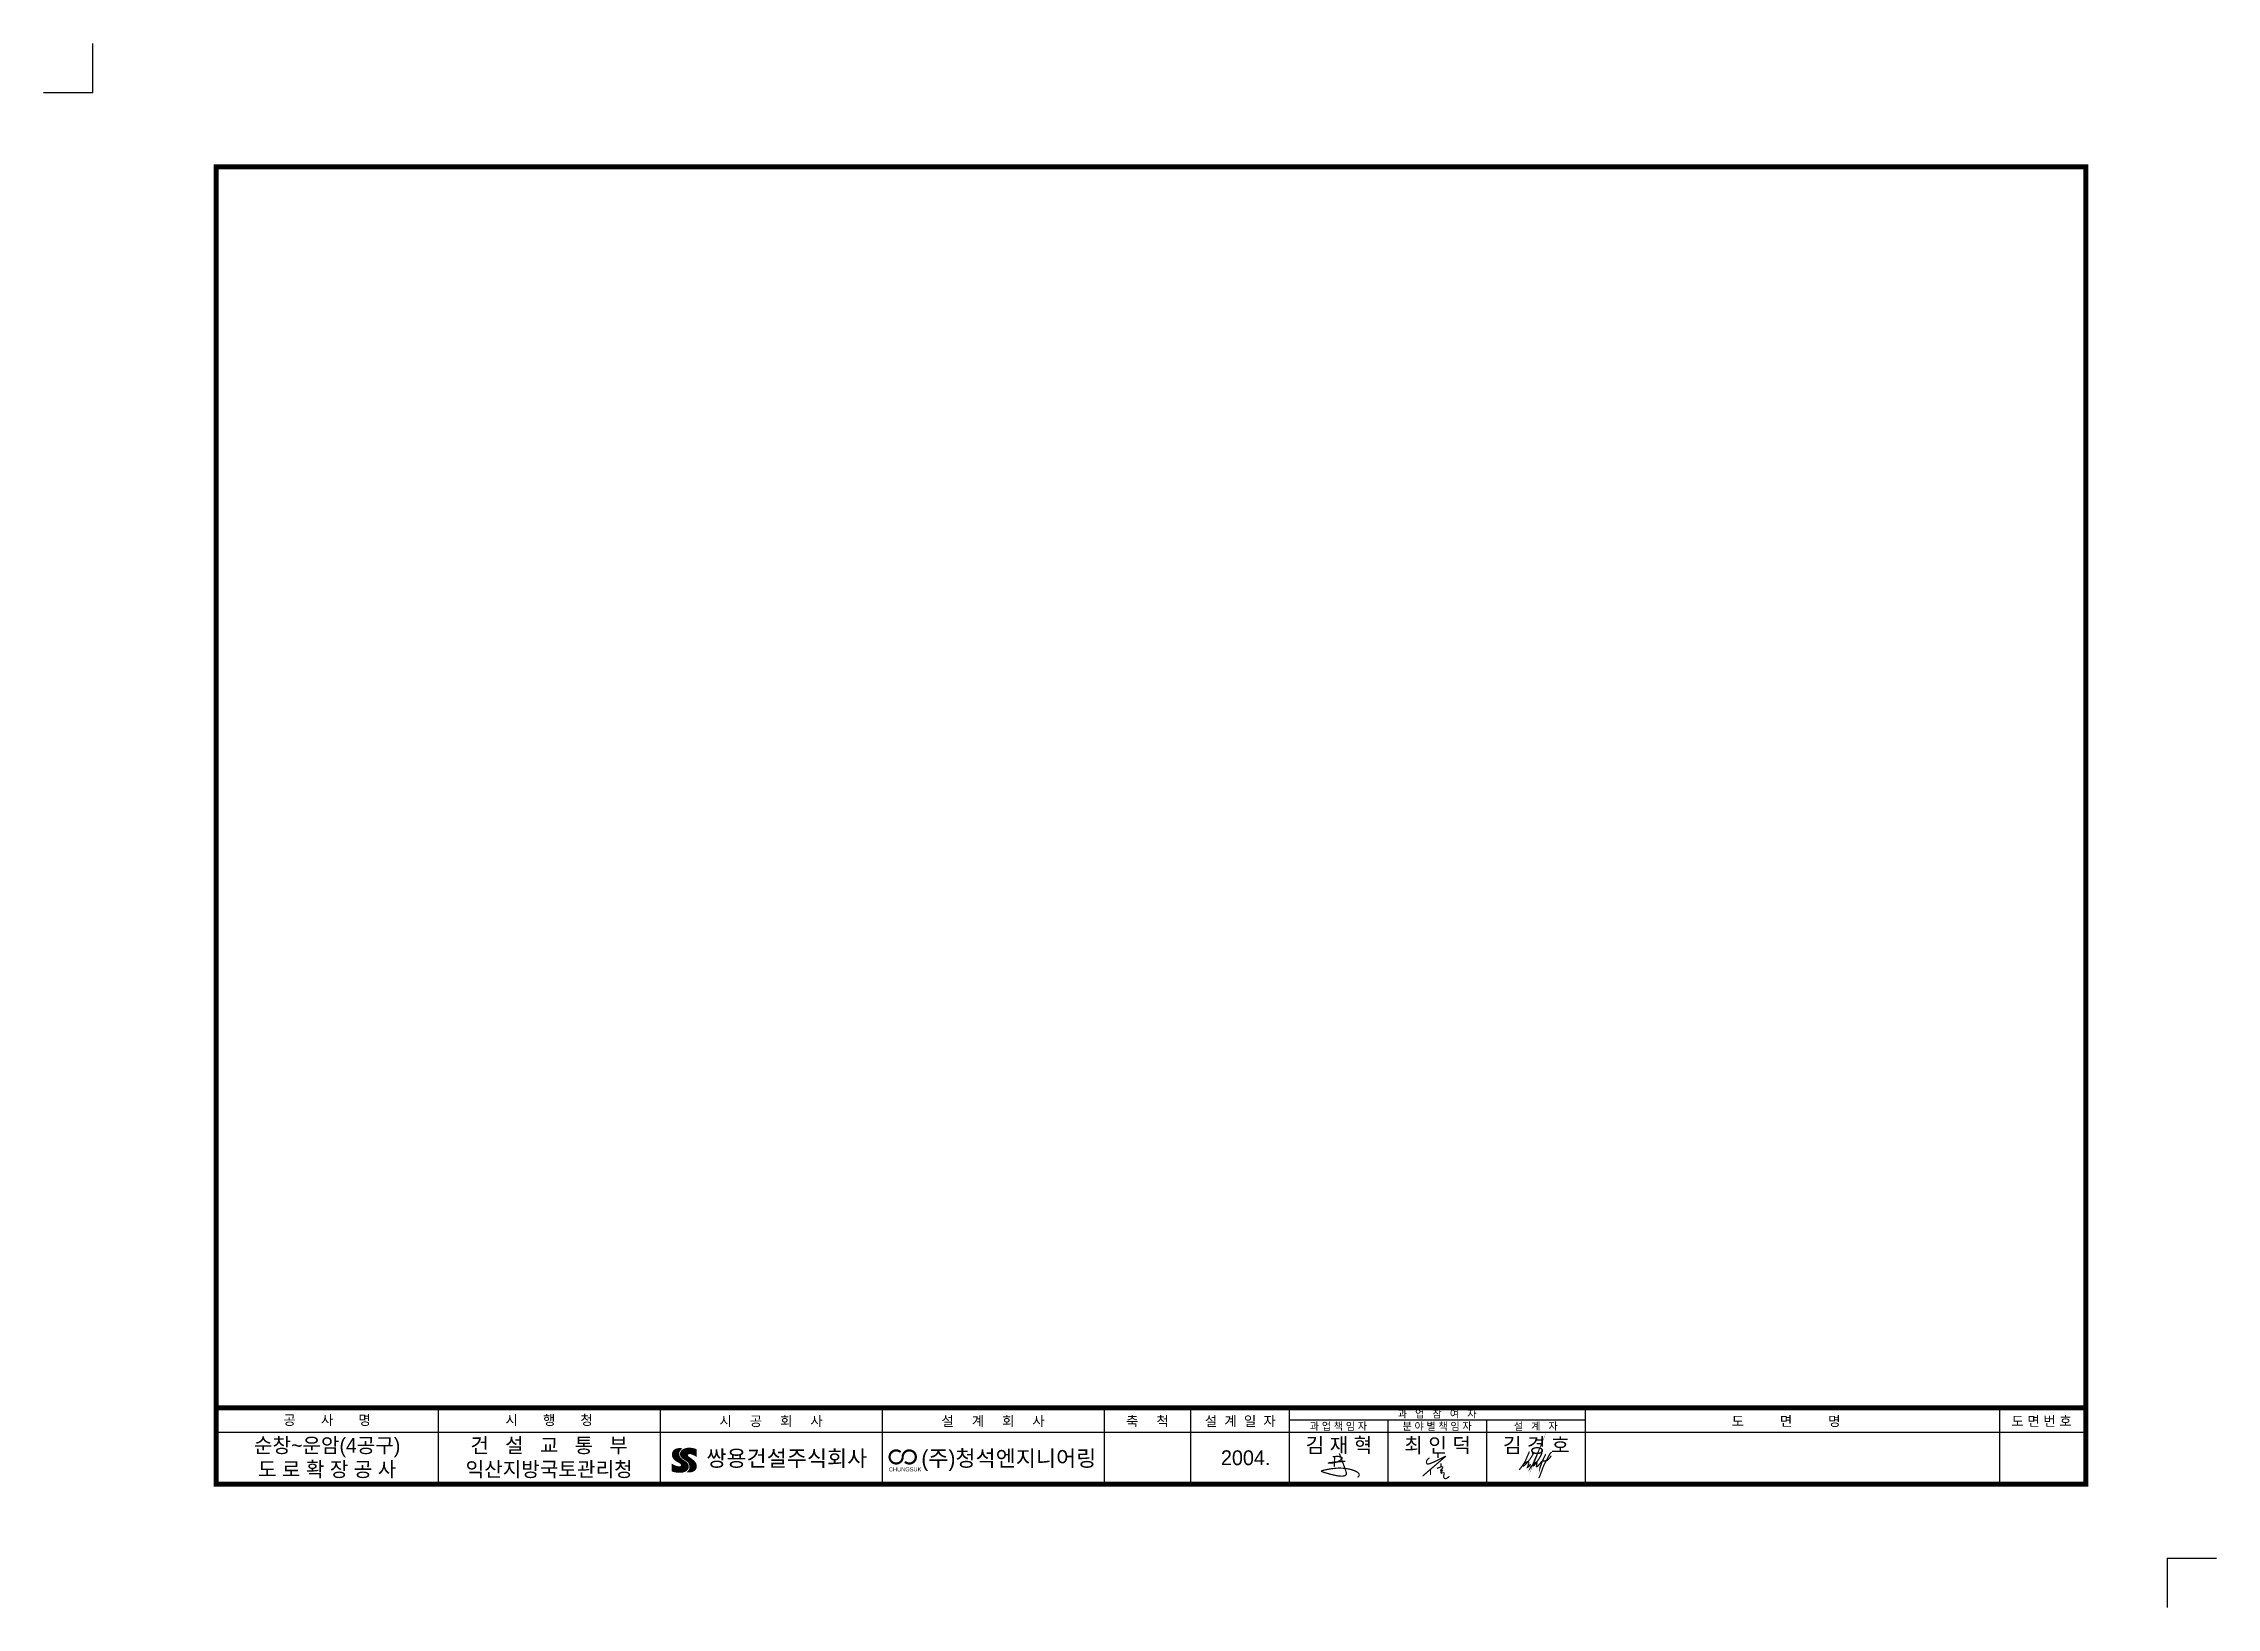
# Model space of a CAD drawing. Extents: x -20 to 861, y -20 to 614.
import ezdxf
from ezdxf.enums import TextEntityAlignment as Align

# ---------------------------------------------------------------- set-up
doc = ezdxf.new("R2010")
doc.units = 0
doc.header["$LTSCALE"] = 500
doc.header["$MEASUREMENT"] = 0
doc.layers.get('0').update_dxf_attribs({"linetype": 'CONTINUOUS'})
doc.layers.add('noprint', color=7, linetype='CONTINUOUS', plot=False)
doc.styles.add('GUN', font='Gngt_01.ttf')
doc.styles.add('STYLE2', font='H2HDRM.TTF')

# ---------------------------------------------------------------- blocks, each defined once
blk = doc.blocks.new('$PP')
at = {"layer": 'noprint'}
for q in [(-20, 0), (0, -20)]:
    blk.add_line((0, 0), q, dxfattribs=at)

msp = doc.modelspace()

# ---------------------------------------------------------------- hatches: boundary and pattern name
for color, points in [(250, [(241.54, 36.54), (241.56, 37.17), (241.54, 37.64), (241.42, 38.03), (241.2, 38.43), (240.85, 38.85), (240.4, 39.2), (239.67, 39.72), (238.99, 40.14), (238.38, 40.69), (238.17, 41.01), (237.94, 41.42), (237.79, 41.86), (237.75, 42.36), (237.79, 42.81), (238, 43.32), (238.33, 43.79), (238.73, 44.19), (238.97, 44.47), (238.4, 44.6), (238.03, 44.64), (237.58, 44.64), (237.04, 44.55), (236.27, 44.31), (235.79, 44.03), (235.39, 43.67), (235.16, 43.35), (234.95, 42.94), (234.83, 42.57), (234.76, 42.12), (234.78, 41.63), (234.87, 41.16), (235.13, 40.59), (235.51, 40.07), (235.98, 39.63), (236.59, 39.18), (237.13, 38.9), (237.87, 38.49), (238.2, 38.23), (238.38, 37.98), (238.43, 37.77), (238.41, 37.53), (238.31, 37.34), (238.12, 37.27), (237.89, 37.24), (237.53, 37.25), (237.07, 37.3), (236.57, 37.43), (236.14, 37.58), (235.58, 37.83), (235.2, 38.05), (234.74, 38.31), (234.74, 35.17), (235.65, 34.89), (236.66, 34.68), (237.13, 34.61), (238.47, 34.61), (239.39, 34.75), (240.26, 35.06), (240.8, 35.43), (241.13, 35.76), (241.35, 36.09)]), (256, [(244.43, 38.75), (244.19, 39.08), (243.84, 39.48), (243.42, 39.84), (242.9, 40.28), (242.45, 40.61), (242.05, 40.89), (241.68, 41.11), (241.46, 41.3), (241.32, 41.49), (241.25, 41.7), (241.32, 41.93), (241.58, 42.08), (241.79, 42.17), (242.03, 42.19), (242.38, 42.17), (242.73, 42.08), (243.23, 41.89), (243.77, 41.63), (244.26, 41.41), (244.74, 41.09), (244.88, 41.02), (244.87, 44.1), (244.27, 44.4), (243.58, 44.59), (242.48, 44.76), (241.86, 44.81), (241.04, 44.74), (240.34, 44.59), (239.74, 44.41), (239.25, 44.17), (238.83, 43.86), (238.55, 43.58), (238.36, 43.28), (238.2, 42.99), (238.07, 42.59), (238.05, 42.22), (238.12, 41.77), (238.26, 41.28), (238.48, 40.92), (238.87, 40.54), (239.34, 40.19), (240.01, 39.76), (240.59, 39.41), (241.04, 39.01), (241.46, 38.59), (241.67, 38.12), (241.82, 37.69), (241.89, 37.18), (241.87, 36.68), (241.8, 36.26), (241.61, 35.88), (241.4, 35.51), (241.16, 35.24), (240.9, 34.98), (240.66, 34.82), (241.67, 34.8), (242.78, 34.85), (243.28, 35.05), (243.86, 35.32), (244.29, 35.69), (244.52, 35.98), (244.69, 36.4), (244.83, 36.87), (244.87, 37.18), (244.85, 37.7), (244.69, 38.28)])]:
    msp.add_hatch(color=color).paths.add_polyline_path(points)

# ---------------------------------------------------------------- linework, layer by layer
for p, q in [((140, 61), (140, 30)), ((230, 61), (230, 30)), ((320, 61), (320, 30)), ((410, 61), (410, 30)), ((410, 61), (410, 30)), ((445, 61), (445, 30)), ((445, 61), (445, 30)), ((485, 61), (485, 30)), ((485, 61), (485, 30)), ((605, 56), (485, 56)), ((525, 56), (525, 30)), ((565, 56), (565, 30)), ((605, 61), (605, 30)), ((773, 61), (773, 30)), ((808, 51), (50, 51))]:
    msp.add_line(p, q)
at = {"const_width": 2}
msp.add_lwpolyline([(50, 30), (808, 30), (808, 564), (50, 564)], close=True, dxfattribs=at)
for points, const_width in [([(808, 61), (50, 61)], 2), ([(505.38, 42.42), (506.36, 39.85), (507.09, 37.89), (507.61, 36.45), (507.95, 35.45), (508.14, 34.79), (508.23, 34.4), (508.23, 34.18), (508.19, 34.04), (508.14, 33.93), (508.08, 33.82), (508, 33.72), (507.9, 33.63), (507.78, 33.54), (507.63, 33.46), (507.45, 33.39), (507.24, 33.34), (506.99, 33.29), (506.7, 33.26), (506.37, 33.25), (506, 33.26), (505.57, 33.29), (505.09, 33.34), (504.56, 33.42), (503.98, 33.52), (503.33, 33.66), (502.65, 33.82), (501.95, 33.99), (501.26, 34.18), (500.58, 34.36), (499.96, 34.54), (499.4, 34.71), (498.92, 34.87), (498.56, 35), (498.3, 35.1), (498.14, 35.2), (498.1, 35.29), (498.17, 35.37), (498.35, 35.45), (498.64, 35.55), (499.04, 35.65), (499.56, 35.77), (500.16, 35.9), (500.85, 36.04), (501.61, 36.17), (502.42, 36.29), (503.26, 36.39), (504.13, 36.47), (505, 36.52), (505.86, 36.52), (506.71, 36.49), (507.54, 36.42), (508.35, 36.31), (509.13, 36.17), (509.88, 36), (510.59, 35.8), (511.26, 35.57), (511.88, 35.31), (512.43, 35.02), (512.88, 34.71), (513.21, 34.37), (513.39, 34), (513.39, 33.6), (513.18, 33.17), (512.75, 32.72)], 0.5), ([(502.72, 41.13), (503.36, 41.2), (503.91, 41.24), (504.39, 41.26), (504.81, 41.25), (505.16, 41.22), (505.46, 41.18), (505.71, 41.12), (505.93, 41.06), (506.11, 40.99), (506.26, 40.92), (506.37, 40.85), (506.46, 40.77), (506.51, 40.68), (506.53, 40.59), (506.51, 40.48), (506.45, 40.37), (506.37, 40.24), (506.25, 40.1), (506.1, 39.97), (505.93, 39.82), (505.74, 39.68), (505.54, 39.54), (505.32, 39.41), (505.09, 39.29), (504.86, 39.17), (504.62, 39.07), (504.38, 38.98), (504.13, 38.9), (503.88, 38.83), (503.61, 38.77), (503.34, 38.71), (503.06, 38.67), (502.77, 38.63), (502.47, 38.6), (502.18, 38.57), (501.91, 38.55), (501.65, 38.55), (501.41, 38.54), (501.21, 38.55), (501.04, 38.56), (500.94, 38.59), (500.96, 38.62), (501.17, 38.67), (501.65, 38.74), (502.48, 38.84), (503.73, 38.95), (505.48, 39.1), (507.8, 39.28)], 0.5), ([(503.49, 41.21), (503.29, 37.07)], 0.5), ([(539.16, 33.3), (548.59, 41.38)], 0.5), ([(540.65, 39.03), (540.64, 38.91)], 0.5), ([(540.64, 38.91), (540.65, 38.8)], 0.5), ([(540.67, 39.15), (540.65, 39.03)], 0.5), ([(540.65, 38.8), (540.66, 38.69)], 0.5), ([(540.66, 38.69), (540.68, 38.59)], 0.5), ([(540.7, 39.27), (540.67, 39.15)], 0.5), ([(540.68, 38.59), (540.71, 38.5)], 0.5), ([(540.74, 39.4), (540.7, 39.27)], 0.5), ([(540.71, 38.5), (540.76, 38.42)], 0.5), ([(540.8, 39.53), (540.74, 39.4)], 0.5), ([(540.76, 38.42), (540.81, 38.34)], 0.5), ([(540.88, 39.67), (540.8, 39.53)], 0.5), ([(540.81, 38.34), (540.88, 38.28)], 0.5), ([(540.99, 39.83), (540.88, 39.67)], 0.5), ([(540.88, 38.28), (540.96, 38.23)], 0.5), ([(540.96, 38.23), (541.07, 38.19)], 0.5), ([(541.14, 40.01), (540.99, 39.83)], 0.5), ([(541.07, 38.19), (541.2, 38.18)], 0.5), ([(541.34, 40.2), (541.14, 40.01)], 0.5), ([(541.2, 38.18), (541.36, 38.18)], 0.5), ([(541.59, 40.43), (541.34, 40.2)], 0.5), ([(541.36, 38.18), (541.56, 38.21)], 0.5), ([(541.56, 38.21), (541.79, 38.26)], 0.5), ([(541.9, 40.69), (541.59, 40.43)], 0.5), ([(541.79, 38.26), (542.07, 38.33)], 0.5), ([(542.07, 38.33), (542.43, 38.46)], 0.5), ([(542.3, 36), (542.35, 33.67)], 0.5), ([(542.43, 38.46), (542.91, 38.65)], 0.5), ([(542.91, 38.65), (543.56, 38.94)], 0.5), ([(543.56, 38.94), (544.41, 39.33)], 0.5), ([(544.41, 39.33), (545.5, 39.85)], 0.5), ([(544.91, 36.37), (545.5, 36.62)], 0.5), ([(545, 42.6), (545.13, 42.52)], 0.5), ([(545.13, 42.52), (545.23, 42.44)], 0.5), ([(545.23, 42.44), (545.3, 42.33)], 0.5), ([(545.3, 42.33), (545.35, 42.18)], 0.5), ([(545.35, 42.18), (545.37, 41.96)], 0.5), ([(545.37, 41.96), (545.39, 41.65)], 0.5), ([(545.39, 41.65), (545.39, 41.22)], 0.5), ([(545.39, 41.22), (545.4, 40.66)], 0.5), ([(545.5, 39.85), (546.88, 40.53)], 0.5), ([(545.5, 36.62), (545.97, 36.81)], 0.5), ([(545.97, 36.81), (546.34, 36.93)], 0.5), ([(546.24, 35.41), (546.22, 35.37)], 0.5), ([(546.22, 35.37), (546.22, 35.34)], 0.5), ([(546.22, 35.34), (546.22, 35.32)], 0.5), ([(546.22, 35.32), (546.25, 35.31)], 0.5), ([(546.26, 35.45), (546.24, 35.41)], 0.5), ([(546.25, 35.31), (546.29, 35.32)], 0.5), ([(546.3, 35.51), (546.26, 35.45)], 0.5), ([(546.29, 35.32), (546.35, 35.34)], 0.5), ([(546.35, 35.57), (546.3, 35.51)], 0.5), ([(546.34, 36.93), (546.62, 37.02)], 0.5), ([(546.4, 35.64), (546.35, 35.57)], 0.5), ([(546.35, 35.34), (546.42, 35.37)], 0.5), ([(546.46, 35.71), (546.4, 35.64)], 0.5), ([(546.42, 35.37), (546.51, 35.42)], 0.5), ([(546.53, 35.79), (546.46, 35.71)], 0.5), ([(546.51, 35.42), (546.62, 35.48)], 0.5), ([(546.6, 35.87), (546.53, 35.79)], 0.5), ([(546.58, 38.41), (546.58, 37.1)], 0.5), ([(546.68, 35.95), (546.6, 35.87)], 0.5), ([(546.62, 37.02), (546.83, 37.06)], 0.5), ([(546.62, 35.48), (546.73, 35.54)], 0.5), ([(546.76, 36.03), (546.68, 35.95)], 0.5), ([(546.79, 35.07), (546.7, 34.97)], 0.5), ([(546.73, 35.54), (546.85, 35.6)], 0.5), ([(546.84, 36.1), (546.76, 36.03)], 0.5), ([(546.87, 35.16), (546.79, 35.07)], 0.5), ([(546.83, 37.06), (546.98, 37.07)], 0.5), ([(546.92, 36.18), (546.84, 36.1)], 0.5), ([(546.85, 35.6), (546.96, 35.67)], 0.5), ([(546.96, 35.26), (546.87, 35.16)], 0.5), ([(546.88, 40.53), (548.59, 41.38)], 0.5), ([(547.01, 36.26), (546.92, 36.18)], 0.5), ([(546.96, 35.67), (547.07, 35.72)], 0.5), ([(547.04, 35.36), (546.96, 35.26)], 0.5), ([(546.98, 37.07), (547.09, 37.06)], 0.5), ([(547.08, 36.34), (547.01, 36.26)], 0.5), ([(547.12, 35.45), (547.04, 35.36)], 0.5), ([(547.07, 35.72), (547.16, 35.76)], 0.5), ([(547.16, 36.41), (547.08, 36.34)], 0.5), ([(547.09, 37.06), (547.17, 37.03)], 0.5), ([(547.19, 35.53), (547.12, 35.45)], 0.5), ([(547.22, 36.48), (547.16, 36.41)], 0.5), ([(547.16, 35.76), (547.24, 35.79)], 0.5), ([(547.17, 37.03), (547.24, 37)], 0.5), ([(547.24, 35.61), (547.19, 35.53)], 0.5), ([(547.27, 36.55), (547.22, 36.48)], 0.5), ([(547.24, 37), (547.29, 36.96)], 0.5), ([(547.24, 35.79), (547.29, 35.8)], 0.5), ([(547.28, 35.67), (547.24, 35.61)], 0.5), ([(547.32, 36.62), (547.27, 36.55)], 0.5), ([(547.31, 35.73), (547.28, 35.67)], 0.5), ([(547.29, 36.96), (547.33, 36.91)], 0.5), ([(547.29, 35.8), (547.31, 35.79)], 0.5), ([(547.31, 35.79), (547.32, 35.77)], 0.5), ([(547.32, 35.77), (547.31, 35.73)], 0.5), ([(547.35, 36.68), (547.32, 36.62)], 0.5), ([(547.33, 36.91), (547.35, 36.86)], 0.5), ([(547.35, 36.86), (547.36, 36.8)], 0.5), ([(547.36, 36.75), (547.35, 36.68)], 0.5), ([(547.36, 36.8), (547.36, 36.75)], 0.5), ([(546.47, 34.62), (546.44, 34.56)], 0.5), ([(546.44, 34.56), (546.44, 34.5)], 0.5), ([(546.44, 34.5), (546.45, 34.46)], 0.5), ([(546.45, 34.46), (546.47, 34.43)], 0.5), ([(546.51, 34.7), (546.47, 34.62)], 0.5), ([(546.47, 34.43), (546.52, 34.41)], 0.5), ([(546.56, 34.78), (546.51, 34.7)], 0.5), ([(546.52, 34.41), (546.58, 34.41)], 0.5), ([(546.63, 34.87), (546.56, 34.78)], 0.5), ([(546.58, 34.41), (546.66, 34.43)], 0.5), ([(546.7, 34.97), (546.63, 34.87)], 0.5), ([(546.66, 34.43), (546.76, 34.46)], 0.5), ([(546.76, 34.46), (546.88, 34.51)], 0.5), ([(546.88, 34.51), (547, 34.56)], 0.5), ([(547, 34.56), (547.13, 34.61)], 0.5), ([(547.13, 34.61), (547.26, 34.67)], 0.5), ([(547.26, 34.67), (547.38, 34.71)], 0.5), ([(547.38, 34.71), (547.5, 34.74)], 0.5), ([(547.5, 34.74), (547.6, 34.75)], 0.5), ([(547.6, 34.75), (547.68, 34.74)], 0.5), ([(547.68, 33.26), (547.67, 33.12)], 0.5), ([(547.67, 33.12), (547.68, 32.98)], 0.5), ([(547.68, 34.74), (547.75, 34.71)], 0.5), ([(547.69, 33.4), (547.68, 33.26)], 0.5), ([(547.68, 32.98), (547.7, 32.85)], 0.5), ([(547.71, 33.54), (547.69, 33.4)], 0.5), ([(547.7, 32.85), (547.74, 32.73)], 0.5), ([(547.74, 33.67), (547.71, 33.54)], 0.5), ([(547.77, 33.81), (547.74, 33.67)], 0.5), ([(547.74, 32.73), (547.79, 32.61)], 0.5), ([(547.75, 34.71), (547.8, 34.66)], 0.5), ([(547.81, 33.95), (547.77, 33.81)], 0.5), ([(547.79, 32.61), (547.85, 32.5)], 0.5), ([(547.8, 34.66), (547.84, 34.6)], 0.5), ([(547.83, 34.07), (547.81, 33.95)], 0.5), ([(547.85, 34.2), (547.83, 34.07)], 0.5), ([(547.84, 34.6), (547.86, 34.51)], 0.5), ([(547.87, 34.31), (547.85, 34.2)], 0.5), ([(547.85, 32.5), (547.92, 32.41)], 0.5), ([(547.86, 34.51), (547.87, 34.42)], 0.5), ([(547.87, 34.42), (547.87, 34.31)], 0.5), ([(547.92, 32.41), (548.01, 32.32)], 0.5), ([(548.01, 32.32), (548.1, 32.25)], 0.5), ([(548.1, 32.25), (548.21, 32.2)], 0.5), ([(548.21, 32.2), (548.34, 32.17)], 0.5), ([(548.34, 32.17), (548.5, 32.19)], 0.5), ([(548.5, 32.19), (548.7, 32.25)], 0.5), ([(548.7, 32.25), (548.94, 32.38)], 0.5), ([(548.94, 32.38), (549.23, 32.57)], 0.5), ([(549.23, 32.57), (549.59, 32.86)], 0.5), ([(549.59, 32.86), (550.02, 33.24)], 0.5)]:
    msp.add_lwpolyline(points, dxfattribs=dict(const_width=const_width))
at = {"color": 7, "const_width": 0.897}
msp.add_lwpolyline([(329.51, 38.84, 4.032162), (328.35, 41.04, -4.030824), (327.19, 43.24)], format="xyb", dxfattribs=at)
at = {"ltscale": 0.3, "const_width": 0.5}
for points in [[(587.47, 42.75), (587.39, 42.32), (587.16, 41.84), (586.72, 40.97), (585.89, 39.66), (585.15, 38.56), (584.46, 37.75), (584.09, 37.42), (583.97, 37.33), (583.86, 37.33), (583.76, 37.38), (583.72, 37.63), (583.77, 37.95), (584.09, 38.55), (584.58, 39.6), (585.07, 40.69), (585.73, 42.45), (583.66, 37.71), (582.76, 36.56), (582.88, 36.87), (584.56, 38.55), (585.1, 38.94), (585.26, 38.98), (585.36, 38.92), (585.46, 38.64), (585.46, 38.43), (585.44, 38.18), (585.38, 37.94), (585.26, 37.51), (585.26, 37.26), (585.32, 37.07), (585.61, 37.14), (585.96, 37.47), (586.49, 38.04), (587.02, 38.68), (587.49, 39.42)], [(578.8, 36.45), (578.25, 35.79)], [(579.35, 37.13), (578.8, 36.45)], [(579.88, 37.93), (579.35, 37.13)], [(583.52, 42.39), (583.64, 42.5), (583.78, 42.55), (583.91, 42.55), (584, 42.47), (584, 42.33), (583.89, 42.11), (583.42, 41.33), (582.57, 40.03), (581.95, 39.22), (580.94, 38.08), (580.45, 37.65), (580.06, 37.39), (579.82, 37.32), (579.66, 37.32), (579.62, 37.39), (579.65, 37.53), (579.8, 37.8), (580.1, 38.14), (580.45, 38.43), (580.97, 38.78), (581.41, 39.02), (581.75, 39.11), (581.89, 39.08), (582.08, 38.97), (582.19, 38.67), (582.17, 38.32), (582.07, 38.07), (581.64, 36.82), (581.85, 36.93), (582.3, 37.32), (582.66, 37.71), (582.8, 37.87), (582.85, 38.12)], [(580.35, 38.62), (579.88, 37.93)], [(580.8, 39.44), (580.35, 38.62)], [(581.69, 41.5), (580.8, 39.44)], [(581.95, 42.11), (581.69, 41.5)], [(582.2, 42.6), (581.95, 42.11)], [(582.29, 42.88), (582.2, 42.6)], [(582.22, 43.23), (582.29, 42.88)], [(591.48, 42.75), (591.3, 42.85), (590.85, 42.5), (588.38, 37.87), (587.81, 36.52), (587.54, 35.68), (586.93, 34.08), (586.49, 32.93), (586.2, 32.42)], [(588.99, 42.2), (588.71, 41.48), (588.26, 40.56), (587.79, 39.56), (587.34, 38.42), (586.97, 37.58), (586.75, 36.85), (586.73, 36.68), (587.63, 39.36), (588.75, 39.44), (589.52, 39.6), (590.06, 39.97), (590.5, 40.44), (590.87, 40.91), (591.2, 41.52)]]:
    msp.add_lwpolyline(points, dxfattribs=at)
at = {"color": 7, "const_width": 0.448}
for points in [[(326.96, 43.24, 1), (327.41, 43.24, 1)], [(329.28, 38.84, 1), (329.73, 38.84, 1)]]:
    msp.add_lwpolyline(points, format="xyb", close=True, dxfattribs=at)

# ---------------------------------------------------------------- block references
at = {"xscale": -1, "rotation": 180}
msp.add_blockref('$PP', (0, 594), dxfattribs=at)
at = {"xscale": -1}
msp.add_blockref('$PP', (841, 0), dxfattribs=at)

# ---------------------------------------------------------------- texts
at = {"style": 'STYLE2'}
for s, height, p in [('공       사       명', 4, (95, 56)), ('시       행       청', 4, (185, 56)), ('과 업 책 임 자', 3, (505, 53.5)), ('과   업   참   여   자', 3, (545, 58.5)), ('분 야 별 책 임 자', 3, (545, 53.5)), ('설   계   자', 3, (585, 53.5)), ('순창~운암(4공구)', 6, (95, 45.75)), ('건   설   교   통   부', 6, (185, 45.75)), ('쌍용건설주식회사', 6.5, (281.37, 40.5)), ('(주)청석엔지니어링', 6.5, (371.37, 40.5)), ('도 로 확 장 공 사', 6, (95, 36.05)), ('익산지방국토관리청', 6, (185, 36.05))]:
    msp.add_text(s, height=height, dxfattribs=at).set_placement(p, align=Align.MIDDLE_CENTER)
for s, height, style, p in [('시     공     회     사', 4, 'STYLE2', (275, 53.57)), ('설     계     회     사', 4, 'STYLE2', (365, 53.57)), ('축     척', 4, 'STYLE2', (427.57, 53.57)), ('설  계  일  자', 4, 'STYLE2', (465.22, 53.57)), ('도          면          명', 4, 'STYLE2', (686.5, 53.57)), ('도 면 번 호', 4, 'STYLE2', (790.07, 53.57)), ('김 재 혁', 6, 'GUN', (505.22, 42.81)), ('최 인 덕', 6, 'GUN', (545.22, 42.81)), ('김 경 호', 6, 'GUN', (585.22, 42.81)), ('2004.  ', 6, 'GUN', (469.62, 37.72))]:
    msp.add_text(s, height=height, dxfattribs=dict(style=style)).set_placement(p, align=Align.CENTER)
at = {"color": 7, "style": 'GUN'}
msp.add_text('CHUNGSUK', height=1.668, dxfattribs=at).set_placement((322.74, 35.19))

doc.saveas('drawing.dxf')
